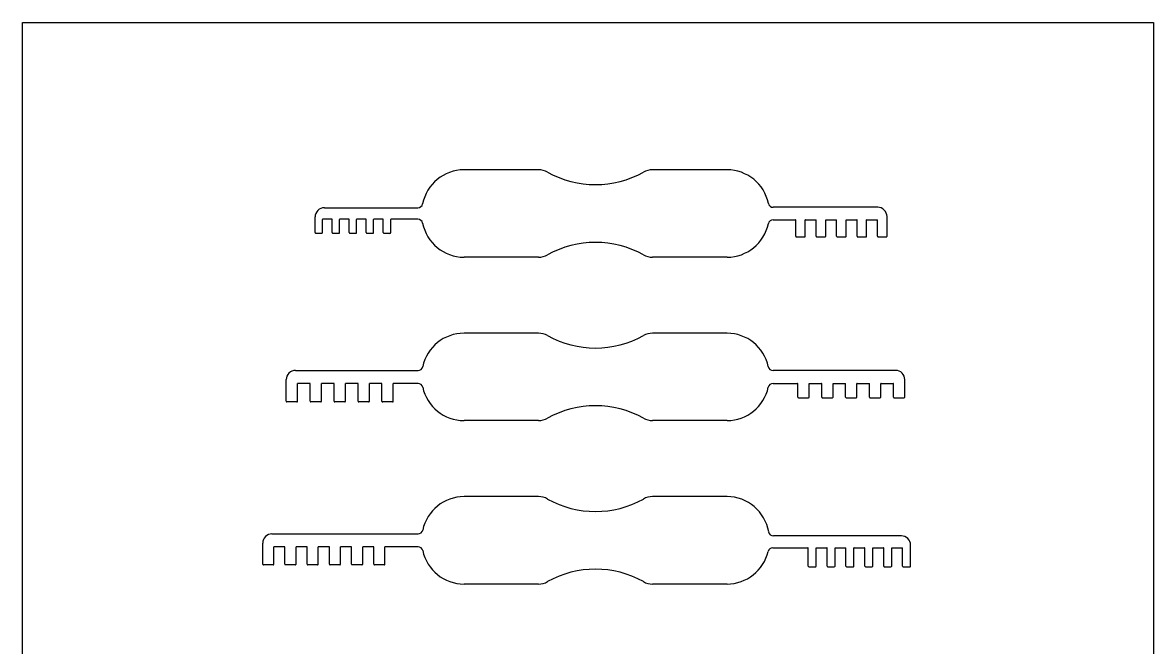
# Model space of a CAD drawing. Extents: x 0.45 to 8.09, y -8.91 to -0.36.
# Drawn here: x 0.45 to 8.09, y -4.58 to -0.36 of the extents above; entities that cross this region are included whole.
import ezdxf

# ---------------------------------------------------------------- set-up
doc = ezdxf.new("R2010")
doc.units = 0

msp = doc.modelspace()

# ---------------------------------------------------------------- linework, layer by layer
at = {"color": 3}
for p, q in [((0.4545, -8.9077), (0.4545, -0.3606)), ((0.4545, -0.3606), (8.0865, -0.3606)), ((8.0865, -0.3606), (8.0865, -8.9077))]:
    msp.add_line(p, q, dxfattribs=at)
at = {"color": 7}
for p, q in [((3.9372, -1.355), (3.4337, -1.355)), ((5.2088, -1.355), (4.7053, -1.355)), ((2.4288, -1.779), (2.4288, -1.6735)), ((2.4913, -1.611), (3.1223, -1.611)), ((6.2262, -1.608), (5.5196, -1.608)), ((6.2887, -1.803), (6.2887, -1.6705)), ((2.4788, -1.779), (2.4788, -1.69)), ((2.5428, -1.689), (2.4798, -1.689)), ((2.5437, -1.779), (2.5437, -1.69)), ((2.5938, -1.779), (2.5938, -1.69)), ((2.6577, -1.689), (2.5947, -1.689)), ((2.6588, -1.779), (2.6588, -1.69)), ((2.7087, -1.779), (2.7087, -1.69)), ((2.7728, -1.689), (2.7098, -1.689)), ((2.7737, -1.779), (2.7737, -1.69)), ((2.8238, -1.779), (2.8238, -1.69)), ((2.8877, -1.689), (2.8247, -1.689)), ((2.8888, -1.779), (2.8888, -1.69)), ((2.9387, -1.779), (2.9387, -1.69)), ((3.1223, -1.689), (2.9398, -1.689)), ((5.5196, -1.692), (5.6718, -1.692)), ((5.6727, -1.803), (5.6727, -1.693)), ((5.7367, -1.803), (5.7367, -1.693)), ((5.7378, -1.692), (5.8097, -1.692)), ((5.8108, -1.803), (5.8108, -1.693)), ((5.8748, -1.803), (5.8748, -1.693)), ((5.8757, -1.692), (5.9478, -1.692)), ((5.9487, -1.803), (5.9487, -1.693)), ((6.0127, -1.803), (6.0127, -1.693)), ((6.0138, -1.692), (6.0857, -1.692)), ((6.0868, -1.803), (6.0868, -1.693)), ((6.1507, -1.803), (6.1507, -1.693)), ((6.1517, -1.692), (6.2238, -1.692)), ((6.2247, -1.803), (6.2247, -1.693)), ((2.4737, -1.784), (2.4337, -1.784)), ((2.5888, -1.784), (2.5487, -1.784)), ((2.7037, -1.784), (2.6637, -1.784)), ((2.8188, -1.784), (2.7787, -1.784)), ((2.9337, -1.784), (2.8938, -1.784)), ((5.6777, -1.808), (5.7317, -1.808)), ((5.8158, -1.808), (5.8698, -1.808)), ((5.9537, -1.808), (6.0077, -1.808)), ((6.0918, -1.808), (6.1458, -1.808)), ((6.2298, -1.808), (6.2837, -1.808)), ((3.9372, -1.945), (3.4337, -1.945)), ((5.2088, -1.945), (4.7053, -1.945)), ((3.9372, -2.4587), (3.4337, -2.4587)), ((5.2088, -2.4587), (4.7053, -2.4587)), ((2.2963, -2.7097), (3.1233, -2.7097)), ((6.3462, -2.7097), (5.5192, -2.7097)), ((2.2338, -2.9177), (2.2338, -2.7722)), ((2.3102, -2.9177), (2.3102, -2.7987)), ((2.3943, -2.7977), (2.3113, -2.7977)), ((2.3953, -2.9177), (2.3953, -2.7987)), ((2.4717, -2.9177), (2.4717, -2.7987)), ((2.5558, -2.7977), (2.4728, -2.7977)), ((2.5567, -2.9177), (2.5567, -2.7987)), ((2.6332, -2.9177), (2.6332, -2.7987)), ((2.7173, -2.7977), (2.6342, -2.7977)), ((2.7182, -2.9177), (2.7182, -2.7987)), ((2.7948, -2.9177), (2.7948, -2.7987)), ((2.8787, -2.7977), (2.7957, -2.7977)), ((2.8797, -2.9177), (2.8797, -2.7987)), ((2.9563, -2.9177), (2.9563, -2.7987)), ((3.1233, -2.7977), (2.9572, -2.7977)), ((5.5192, -2.7977), (5.6852, -2.7977)), ((5.6863, -2.8897), (5.6863, -2.7987)), ((5.7627, -2.8897), (5.7627, -2.7987)), ((5.7638, -2.7977), (5.8467, -2.7977)), ((5.8478, -2.8897), (5.8478, -2.7987)), ((5.9242, -2.8897), (5.9242, -2.7987)), ((5.9253, -2.7977), (6.0082, -2.7977)), ((6.0092, -2.8897), (6.0092, -2.7987)), ((6.0857, -2.8897), (6.0857, -2.7987)), ((6.0868, -2.7977), (6.1697, -2.7977)), ((6.1707, -2.8897), (6.1707, -2.7987)), ((6.2472, -2.8897), (6.2472, -2.7987)), ((6.2483, -2.7977), (6.3312, -2.7977)), ((6.3322, -2.8897), (6.3322, -2.7987)), ((6.4087, -2.8897), (6.4087, -2.7722)), ((5.6912, -2.8947), (5.7577, -2.8947)), ((5.8528, -2.8947), (5.9192, -2.8947)), ((6.0143, -2.8947), (6.0808, -2.8947)), ((6.1758, -2.8947), (6.2423, -2.8947)), ((6.3373, -2.8947), (6.4038, -2.8947)), ((2.3053, -2.9227), (2.2387, -2.9227)), ((2.4667, -2.9227), (2.4002, -2.9227)), ((2.6282, -2.9227), (2.5617, -2.9227)), ((2.7897, -2.9227), (2.7233, -2.9227)), ((2.9513, -2.9227), (2.8848, -2.9227)), ((3.9372, -3.0487), (3.4337, -3.0487)), ((5.2088, -3.0487), (4.7053, -3.0487)), ((3.9372, -3.5624), (3.4337, -3.5624)), ((5.2088, -3.5624), (4.7053, -3.5624)), ((2.1372, -3.8139), (3.1232, -3.8139)), ((2.0747, -4.0179), (2.0747, -3.8764)), ((6.3853, -3.8274), (5.5219, -3.8274)), ((6.4478, -4.0314), (6.4478, -3.8899)), ((2.1498, -4.0179), (2.1498, -3.9019)), ((2.2237, -3.9009), (2.1508, -3.9009)), ((2.2248, -4.0179), (2.2248, -3.9019)), ((2.2998, -4.0179), (2.2998, -3.9019)), ((2.3738, -3.9009), (2.3007, -3.9009)), ((2.3747, -4.0179), (2.3747, -3.9019)), ((2.4497, -4.0179), (2.4497, -3.9019)), ((2.5237, -3.9009), (2.4508, -3.9009)), ((2.5248, -4.0179), (2.5248, -3.9019)), ((2.5998, -4.0179), (2.5998, -3.9019)), ((2.6737, -3.9009), (2.6007, -3.9009)), ((2.6748, -4.0179), (2.6748, -3.9019)), ((2.7497, -4.0179), (2.7497, -3.9019)), ((2.8238, -3.9009), (2.7508, -3.9009)), ((2.8247, -4.0179), (2.8247, -3.9019)), ((2.8998, -4.0179), (2.8998, -3.9019)), ((3.1232, -3.9009), (2.9008, -3.9009)), ((5.5179, -3.9074), (5.7552, -3.9074)), ((5.7563, -4.0314), (5.7563, -3.9084)), ((5.8102, -4.0314), (5.8102, -3.9084)), ((5.8113, -3.9074), (5.8827, -3.9074)), ((5.8837, -4.0314), (5.8837, -3.9084)), ((5.9377, -4.0314), (5.9377, -3.9084)), ((5.9387, -3.9074), (6.0103, -3.9074)), ((6.0112, -4.0314), (6.0112, -3.9084)), ((6.0653, -4.0314), (6.0653, -3.9084)), ((6.0662, -3.9074), (6.1377, -3.9074)), ((6.1388, -4.0314), (6.1388, -3.9084)), ((6.1927, -4.0314), (6.1927, -3.9084)), ((6.1938, -3.9074), (6.2652, -3.9074)), ((6.2662, -4.0314), (6.2662, -3.9084)), ((6.3202, -4.0314), (6.3202, -3.9084)), ((6.3212, -3.9074), (6.3928, -3.9074)), ((6.3937, -4.0314), (6.3937, -3.9084)), ((2.1447, -4.0229), (2.0798, -4.0229)), ((2.2948, -4.0229), (2.2297, -4.0229)), ((2.4447, -4.0229), (2.3797, -4.0229)), ((2.5947, -4.0229), (2.5298, -4.0229)), ((2.7448, -4.0229), (2.6797, -4.0229)), ((2.8947, -4.0229), (2.8298, -4.0229)), ((5.7612, -4.0364), (5.8052, -4.0364)), ((5.8888, -4.0364), (5.9328, -4.0364)), ((6.0162, -4.0364), (6.0602, -4.0364)), ((6.1437, -4.0364), (6.1877, -4.0364)), ((6.2713, -4.0364), (6.3153, -4.0364)), ((6.3987, -4.0364), (6.4427, -4.0364)), ((3.9372, -4.1524), (3.4337, -4.1524)), ((5.2088, -4.1524), (4.7053, -4.1524))]:
    msp.add_line(p, q, dxfattribs=at)
for centre, radius, start, end in [((3.4337, -1.64), 0.285, 90.00012, 168.83142), ((3.9372, -1.4801), 0.125, 60.80926, 89.99884), ((4.3212, -0.7926), 0.6625, 240.80913, 299.19087), ((4.7053, -1.4801), 0.125, 90.0018, 119.19074), ((5.2088, -1.64), 0.285, 11.72208, 89.99918), ((3.1223, -1.5785), 0.0325, 269.99879, 348.82583), ((5.5196, -1.5755), 0.0325, 191.724, 269.99005), ((2.4913, -1.6735), 0.0625, 89.99915, 180.00085), ((6.2262, -1.6705), 0.0625, 359.99915, 90.00085), ((2.4798, -1.69), 0.001, 90.32736, 180.07025), ((2.5427, -1.69), 0.001, 359.79373, 89.80866), ((2.5948, -1.69), 0.001, 90.32736, 180.07025), ((2.6577, -1.69), 0.001, 359.92912, 90.07088), ((2.7098, -1.69), 0.001, 89.92912, 180.07088), ((2.7727, -1.69), 0.001, 359.92975, 89.67264), ((2.8248, -1.69), 0.001, 90.27142, 180.20604), ((2.8877, -1.69), 0.001, 359.92909, 89.99161), ((2.9398, -1.69), 0.00101, 90.06446, 179.93554), ((3.1223, -1.7215), 0.0325, 11.17081, 90.00158), ((3.4338, -1.66), 0.285, 191.16979, 269.99867), ((5.2087, -1.66), 0.285, 270.00121, 348.27925), ((5.5196, -1.7245), 0.0325, 90.01152, 168.26238), ((5.6718, -1.693), 0.000989, 359.50807, 90.09154), ((5.7377, -1.693), 0.001, 89.794, 179.80839), ((5.8097, -1.693), 0.001, 0.19145, 90.12686), ((5.8758, -1.693), 0.000998, 90.45681, 179.94357), ((5.9477, -1.693), 0.000998, 0.05643, 89.54319), ((6.0138, -1.693), 0.001, 89.87314, 179.80855), ((6.0858, -1.693), 0.001, 0.19161, 90.206), ((6.1518, -1.6931), 0.00101, 90.33697, 179.26542), ((6.2237, -1.693), 0.000998, 0.05692, 89.46228), ((2.4337, -1.779), 0.005, 179.99333, 270.00667), ((2.4738, -1.779), 0.005, 269.98403, 359.95233), ((2.5487, -1.779), 0.005, 179.99333, 270.00667), ((2.5888, -1.779), 0.005, 269.99333, 0.00667), ((2.6637, -1.779), 0.005, 179.99333, 269.99075), ((2.7037, -1.779), 0.005, 269.99333, 0.00667), ((2.7787, -1.779), 0.005, 179.99333, 269.99075), ((2.8188, -1.779), 0.005, 269.99333, 0.00667), ((2.8938, -1.779), 0.005, 179.99333, 270.00667), ((2.9337, -1.779), 0.005, 270.00925, 0.00667), ((5.6778, -1.803), 0.00501, 180.10197, 269.97757), ((5.7317, -1.803), 0.005, 269.94098, 359.97947), ((5.8158, -1.803), 0.005, 180.02053, 270.05902), ((5.8698, -1.803), 0.005, 269.95687, 359.97948), ((5.9537, -1.803), 0.005, 180.02052, 270.04313), ((6.0077, -1.803), 0.005, 269.94098, 359.97947), ((6.0917, -1.803), 0.005, 179.99336, 270.07028), ((6.1457, -1.803), 0.005, 270.04582, 0.03384), ((6.2297, -1.803), 0.005, 180.02053, 270.05902), ((6.2838, -1.803), 0.005, 269.92972, 0.00664), ((4.3212, -2.5075), 0.6625, 60.80913, 119.19087), ((3.9372, -1.82), 0.125, 270.00116, 299.19074), ((4.7053, -1.82), 0.125, 240.80926, 269.9982), ((3.4337, -2.7437), 0.285, 89.99911, 167.91075), ((3.9372, -2.5837), 0.125, 60.81256, 90.00776), ((4.3212, -1.8963), 0.6625, 240.80913, 299.19087), ((4.7053, -2.5837), 0.125, 89.99288, 119.18744), ((5.2088, -2.7437), 0.285, 12.08677, 90.00169), ((2.2963, -2.7722), 0.0625, 89.99915, 180.00085), ((3.1233, -2.6772), 0.0325, 269.99728, 347.90628), ((5.5192, -2.6772), 0.0325, 192.10242, 269.99646), ((6.3462, -2.7722), 0.0625, 359.99915, 90.00085), ((2.3113, -2.7987), 0.001, 89.92912, 180.07088), ((2.3942, -2.7987), 0.001, 359.79373, 89.80866), ((2.4728, -2.7987), 0.001, 89.92912, 180.07088), ((2.5557, -2.7987), 0.001, 359.79396, 89.72857), ((2.6343, -2.7987), 0.00101, 90.27935, 179.79995), ((2.7172, -2.7987), 0.001, 359.92975, 89.67264), ((2.7958, -2.7987), 0.001, 90.27142, 180.20604), ((2.8787, -2.7987), 0.001, 359.79373, 89.80866), ((2.9573, -2.7987), 0.001, 90.32736, 180.07025), ((3.1233, -2.8302), 0.0325, 12.08192, 89.99937), ((3.4337, -2.7637), 0.285, 192.08987, 270.00027), ((5.2088, -2.7637), 0.285, 269.99892, 347.91261), ((5.5192, -2.8302), 0.0325, 90.00688, 167.90938), ((5.6852, -2.7987), 0.001, 359.92912, 90.07088), ((5.7638, -2.7987), 0.001, 90.00839, 180.07091), ((5.8467, -2.7987), 0.001, 359.92912, 90.07088), ((5.9253, -2.7987), 0.001, 89.92912, 180.07088), ((6.0082, -2.7987), 0.001, 359.92909, 89.99161), ((6.0868, -2.7987), 0.00101, 90.06447, 179.93553), ((6.1697, -2.7987), 0.001, 359.92909, 89.99161), ((6.2483, -2.7987), 0.001, 90.00839, 180.07091), ((6.3312, -2.7987), 0.001, 359.92912, 90.07088), ((5.6912, -2.8897), 0.005, 179.98209, 269.93823), ((5.7577, -2.8897), 0.005, 269.94099, 359.96355), ((5.8528, -2.8897), 0.005, 180.03644, 270.04312), ((5.9192, -2.8897), 0.005, 269.94099, 359.96355), ((6.0143, -2.8897), 0.005, 180.03645, 270.05901), ((6.0808, -2.8897), 0.005, 270.06177, 0.01791), ((6.1757, -2.8897), 0.005, 180.03645, 270.05901), ((6.2422, -2.8897), 0.005, 270.07302, 359.99071), ((6.3372, -2.8897), 0.005, 180.03644, 270.04312), ((6.4038, -2.8897), 0.005, 270.04581, 0.01792), ((2.2387, -2.9177), 0.005, 180.00925, 269.99075), ((2.3053, -2.9177), 0.005, 269.99333, 359.99075), ((2.4002, -2.9177), 0.005, 180.00925, 270.00667), ((2.4667, -2.9177), 0.005, 270.00925, 359.99075), ((2.5617, -2.9177), 0.005, 180.00925, 270.00667), ((2.6282, -2.9177), 0.005, 269.99333, 359.99075), ((2.7232, -2.9177), 0.005, 180.00928, 270.07028), ((2.7898, -2.9177), 0.005, 269.94099, 359.96355), ((2.8847, -2.9177), 0.005, 180.03644, 270.04312), ((2.9513, -2.9177), 0.005, 269.99333, 359.99075), ((4.3212, -3.6112), 0.6625, 60.80913, 119.19087), ((3.9372, -2.9237), 0.125, 269.99635, 299.19556), ((4.7053, -2.9237), 0.125, 240.80444, 270.00302), ((3.4338, -3.8474), 0.285, 90.00083, 168.00288), ((3.9372, -3.6873), 0.1249, 60.79507, 90.00325), ((4.3212, -2.9999), 0.6625, 240.81052, 299.18948), ((4.7053, -3.6873), 0.1249, 89.99738, 119.20493), ((5.2088, -3.8474), 0.285, 9.51632, 90.00096), ((2.1372, -3.8764), 0.0625, 89.99915, 180.00085), ((3.1232, -3.7814), 0.0325, 270.00906, 347.9856), ((5.5219, -3.7949), 0.0325, 189.53093, 269.97855), ((6.3853, -3.8899), 0.0625, 359.99915, 90.00085), ((2.1508, -3.9019), 0.001, 90.19145, 180.12686), ((2.2238, -3.9019), 0.001, 359.87301, 90.12699), ((2.3008, -3.9019), 0.001, 90.19145, 180.12686), ((2.3738, -3.9019), 0.000998, 359.73735, 89.86448), ((2.4508, -3.9019), 0.001, 89.92909, 179.99161), ((2.5238, -3.9019), 0.001, 359.87301, 90.12699), ((2.6008, -3.9019), 0.001, 90.19145, 180.12686), ((2.6737, -3.9019), 0.001, 359.87301, 90.12699), ((2.7508, -3.9019), 0.001, 89.92909, 179.99161), ((2.8237, -3.9019), 0.000998, 359.73735, 89.86448), ((2.9008, -3.9019), 0.001, 90.19145, 180.12686), ((3.1232, -3.9334), 0.0325, 11.98753, 90.01781), ((3.4338, -3.8674), 0.285, 191.99712, 269.99917), ((5.2087, -3.8674), 0.285, 270.00244, 346.80118), ((5.5179, -3.9399), 0.0325, 90.00073, 166.79747), ((5.7552, -3.9084), 0.001, 359.92912, 90.07088), ((5.8113, -3.9084), 0.001, 89.92912, 180.07088), ((5.8827, -3.9084), 0.001, 359.92912, 90.07088), ((5.9387, -3.9084), 0.001, 90.00839, 180.07091), ((6.0102, -3.9084), 0.001, 359.79568, 89.40634), ((6.0663, -3.9084), 0.001, 90.59366, 180.20432), ((6.1377, -3.9084), 0.001, 359.92909, 89.99161), ((6.1938, -3.9084), 0.001, 89.92912, 180.07088), ((6.2652, -3.9084), 0.001, 359.92909, 89.99161), ((6.3212, -3.9084), 0.001, 89.92912, 180.07088), ((6.3927, -3.9084), 0.001, 359.79568, 89.40634), ((2.0797, -4.0179), 0.005, 179.95689, 270.05901), ((2.1448, -4.0179), 0.005, 269.98401, 0.01599), ((2.2297, -4.0179), 0.005, 179.92972, 270.00664), ((2.2948, -4.0179), 0.005, 270.00928, 0.07028), ((2.3797, -4.0179), 0.005, 179.92972, 270.00664), ((2.4447, -4.0179), 0.005, 270.00928, 0.07028), ((2.5298, -4.0179), 0.005, 179.92972, 270.00664), ((2.5948, -4.0179), 0.005, 269.92975, 0.07025), ((2.6797, -4.0179), 0.005, 179.92972, 270.00664), ((2.7448, -4.0179), 0.005, 270.00928, 0.07028), ((2.8297, -4.0179), 0.005, 179.95689, 270.05901), ((2.8948, -4.0179), 0.005, 269.98401, 0.01599), ((5.7612, -4.0314), 0.00499, 180.0186, 269.9814), ((5.8053, -4.0314), 0.005, 269.91385, 359.92695), ((5.8887, -4.0314), 0.005, 180.07304, 270.07026), ((5.9327, -4.0314), 0.005, 270.04582, 359.95418), ((6.0162, -4.0314), 0.005, 180.07304, 270.07026), ((6.0603, -4.0314), 0.005, 269.90257, 359.95413), ((6.1437, -4.0314), 0.005, 180.04582, 269.95418), ((6.1878, -4.0314), 0.005, 269.92974, 359.92696), ((6.2712, -4.0314), 0.005, 180.07305, 270.08615), ((6.3153, -4.0314), 0.00499, 270.0186, 359.9814), ((6.3987, -4.0314), 0.005, 180.07305, 270.08615), ((6.4428, -4.0314), 0.005, 269.91385, 359.92695), ((4.3212, -4.7149), 0.6625, 60.81098, 119.18902), ((3.9372, -4.0274), 0.125, 270.00046, 299.20367), ((4.7053, -4.0274), 0.125, 240.79633, 269.99891)]:
    msp.add_arc(centre, radius, start, end, dxfattribs=at)

doc.saveas('drawing.dxf')
